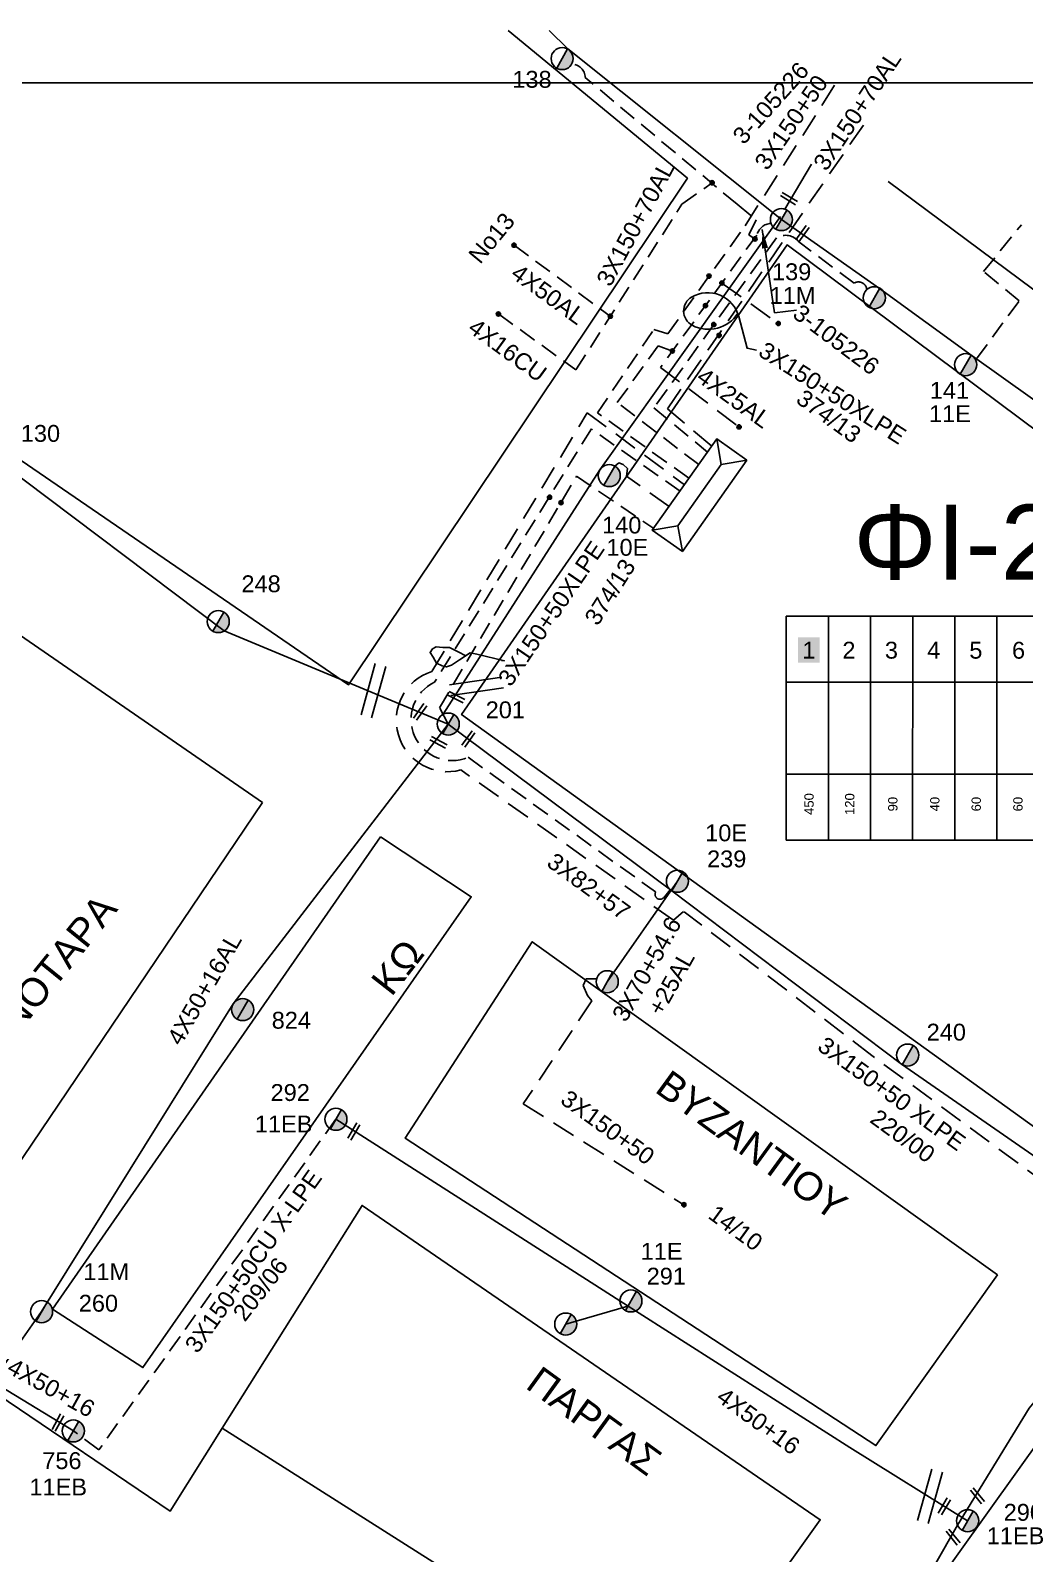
# Model space of a CAD drawing. Header units: millimetres. Extents: x 7453 to 9570, y 777 to 1872.
# Drawn here: x 8496.5 to 8602.7, y 1705.6 to 1868.2 of the extents above; entities that cross this region are included whole.
import ezdxf
from ezdxf.enums import TextEntityAlignment as Align

# ---------------------------------------------------------------- set-up
doc = ezdxf.new("R2010")
doc.units = ezdxf.units.MM
doc.linetypes.add('DASHED', pattern=[19.05, 12.7, -6.35])
for name, color, linetype in [('Άγνωστα', 7, 'Continuous'), ('Ασφαλειοκιβώτια Χ.Τ 9 αναχωρήσεων', 7, 'Continuous'), ('Γυμνά εναέρια ΧΤ και ΦΟΠ (3Φ)   4x50+16AL', 7, 'Continuous'), ('Επιγραφές - Σχήματα', 7, 'Continuous'), ('Καλώδια ΧΤ   3x150+50AL', 7, 'DASHED'), ('Καλώδια ΧΤ   3x150+50CU', 7, 'DASHED'), ('Καλώδια ΧΤ   3x150+70AL', 7, 'DASHED'), ('Καλώδια ΧΤ   3x150AL+50CU', 7, 'DASHED'), ('Καλώδια ΧΤ   3x150AL+50XLPE', 7, 'DASHED'), ('Μηχανική τομή', 7, 'Continuous'), ('Στύλος Ξύλινος', 7, 'Continuous'), ('Στύλος Ξύλινος @ 1', 7, 'Continuous'), ('Στύλος ΦΜ', 7, 'Continuous'), ('Στύλος ΦΜ @ 1', 7, 'Continuous'), ('Συνδέσεις', 7, 'Continuous'), ('Συνεστραμμένα ΧΤ   3x70+54.6+25 AL', 7, 'SYN_LINE'), ('Συνεστραμμένα ΧΤ   4x120+25 AL', 7, 'SYN_LINE'), ('Τομή', 7, 'Continuous'), ('Υποσταθμός πόλεως', 7, 'Continuous'), ('Υπόβαθρο ΔΕΗ', 7, 'Continuous'), ('Υπόγεια καλώδια Παροχών ΧΤ   .0225', 7, 'DASHED'), ('Υπόγεια καλώδια Παροχών ΧΤ   4x16CU', 7, 'DASHED'), ('Υπόγεια καλώδια Παροχών ΧΤ   4x50AL', 7, 'DASHED')]:
    doc.layers.add(name, color=color, linetype=linetype)
doc.styles.get("Standard").update_dxf_attribs({"font": 'ARIAL.TTF'})
doc.linetypes.add('SYN_LINE', pattern='A,0.5,-0.0001,["/\\/\\/\\/",Standard,S=0.1,R=0,X=0,Y=-0.05],-0.25', length=0.7501)
doc.dimstyles.new('ISO-25', dxfattribs={"dimtxt": 2.5, "dimasz": 2.5, "dimexe": 1.25, "dimexo": 0.625, "dimtad": 1, "dimtxsty": 'Standard', "dimcen": 2.5, "dimadec": 0, "dimazin": 0, "dimtfac": 1, "dimtmove": 0, "dimatfit": 3, "dimfxl": 1, "dimarcsym": 0})

# ---------------------------------------------------------------- blocks, each defined once
blk = doc.blocks.new('ΥΠΑΡΧΩΝ ΤΣΙΜΕΝΤΕΝΙΟΣ ΣΤΥΛΟΣ')
at = {"layer": 'Στύλος ΦΜ'}
blk.add_hatch(color=7, dxfattribs=at).paths.add_polyline_path([(-1.29, -2.28, 0.574793), (2.62, 0, 0.268822), (1.3, 2.27)])
at = {"layer": 'Στύλος ΦΜ', "color": 7}
blk.add_line((-1.29, -2.28), (1.3, 2.27), dxfattribs=at)
blk.add_circle((0, 0), 2.62, dxfattribs=at)
at = {"layer": 'Στύλος ΦΜ', "flags": 4}
for tag, p in [('ΑΡΙΘΜΟΣ', (-4.68, 8.05)), ('ΤΥΠΟΣ', (-4.91, 3.03))]:
    blk.add_attdef(tag, p, '', height=4, dxfattribs=at)
blk = doc.blocks.new('ΥΠΑΡΧΩΝ ΞΥΛΙΝΟΣ ΣΤΥΛΟΣ')
at = {"layer": 'Στύλος Ξύλινος'}
h = blk.add_hatch(color=7, dxfattribs=at)
h.paths.add_polyline_path([(-2.62, 0, 0.270008), (-1.29, -2.28), (1.3, 2.27, 0.576266)])
h.paths.add_polyline_path([(-1.29, -2.28, 0.574793), (2.62, 0, 0.268822), (1.3, 2.27)])
at = {"layer": 'Στύλος Ξύλινος', "color": 7}
blk.add_line((-1.29, -2.28), (1.3, 2.27), dxfattribs=at)
blk.add_circle((0, 0), 2.62, dxfattribs=at)
at = {"layer": 'Στύλος Ξύλινος', "flags": 4}
for tag, p in [('ΑΡΙΘΜΟΣ', (-4.91, 8.6)), ('ΤΥΠΟΣ', (-4.85, 3.39))]:
    blk.add_attdef(tag, p, '', height=4, dxfattribs=at)
blk = doc.blocks.new('ΥΠΟΣΤΑΘΜΟΣ ΠΟΛΕΩΣ')
at = {"layer": 'Υποσταθμός πόλεως', "linetype": 'Continuous', "ltscale": 40}
blk.add_lwpolyline([(-8.57, 2.82), (8.57, 2.82), (8.57, -2.82), (-8.57, -2.82)], close=True, dxfattribs=at)
for points in [[(-5.75, 0), (-8.57, 2.82)], [(5.75, 0), (8.57, 2.82)], [(-8.57, -2.82), (-5.75, 0)], [(-5.75, 0), (5.75, 0)], [(8.57, -2.82), (5.75, 0)]]:
    blk.add_lwpolyline(points, dxfattribs=at)
at = {"layer": 'Υποσταθμός πόλεως', "linetype": 'SYN_LINE', "ltscale": 40, "flags": 1}
for tag, p in [('ΜΕΤΑΣΧΗΜΑΤΙΣΜΟΣ', (10.6, 2.39)), ('ΙΣΧΥΣ', (10.58, -0.41)), ('ΑΡΙΘΜΟΣ', (10.7, -3.13))]:
    blk.add_attdef(tag, p, '', height=1.8, dxfattribs=at)
blk = doc.blocks.new('ΑΣΦΑΛΕΙΟΚΙΒΩΤΙΟ ΥΠΟΣΤΑΘΜΟΥ 9A ΑΝΑΧΩΡΗΣΕΩΝ')
at = {"layer": 'Ασφαλειοκιβώτια Χ.Τ 9 αναχωρήσεων', "ltscale": 40}
for p, q in [((0, 0), (0, 23.91)), ((4.5, 0), (4.5, 23.91)), ((9, 0), (9, 23.91)), ((13.5, 0), (13.5, 23.91)), ((18, 0), (18, 23.91)), ((22.5, 0), (22.5, 23.91)), ((27, 0), (27, 23.91)), ((31.5, 0), (31.5, 23.91)), ((36, 0), (36, 23.91)), ((0, 16.87), (40.5, 16.87)), ((0, 7.04), (40.5, 7.04))]:
    blk.add_line(p, q, dxfattribs=at)
at = {"layer": 'Ασφαλειοκιβώτια Χ.Τ 9 αναχωρήσεων'}
blk.add_lwpolyline([(40.5, 0), (40.5, 23.91), (0, 23.91), (0, 0)], close=True, dxfattribs=at)
for s, p in [('1', (1.71, 19.38)), ('2', (5.99, 19.38)), ('3', (10.53, 19.38)), ('4', (15.04, 19.38)), ('5', (19.55, 19.38)), ('6', (24.11, 19.38)), ('7', (28.24, 19.38)), ('8', (33.08, 19.38)), ('9', (37.43, 19.38))]:
    blk.add_text(s, height=1.8, dxfattribs=at).set_placement(p)
at = {"layer": 'Ασφαλειοκιβώτια Χ.Τ 9 αναχωρήσεων', "ltscale": 40}
for tag, height, rotation, p in [('ΟΝΟΜΑ', 2.5, 0.6514, (19.14, 25.35)), ('ΚΕΙΜΕΝΟ 1', 1, 90, (2.42, 3.84)), ('ΚΕΙΜΕΝΟ 2', 1, 90, (6.78, 3.84)), ('ΚΕΙΜΕΝΟ 3', 1, 90, (11.38, 3.84)), ('ΚΕΙΜΕΝΟ 4', 1, 90, (15.86, 3.84)), ('ΚΕΙΜΕΝΟ 5', 1, 90, (20.28, 3.84)), ('ΚΕΙΜΕΝΟ 6', 1, 90, (24.74, 3.84)), ('ΚΕΙΜΕΝΟ 7', 1, 90, (29.28, 3.84)), ('ΚΕΙΜΕΝΟ 8', 1, 90, (33.65, 3.84)), ('ΚΕΙΜΕΝΟ 9', 1, 90, (38.21, 3.84)), ('ΣΧ', 1, 0.6514, (20.24, -0.85))]:
    blk.add_attdef(tag, text='', height=height, rotation=rotation, dxfattribs=at).set_placement(p, align=Align.MIDDLE_CENTER)
blk = doc.blocks.new('ΜΗΧΑΝΙΚΗ ΤΟΜΗ')
at = {"layer": 'Μηχανική τομή', "ltscale": 40}
for p, q in [((-1.89, 0.78), (1.89, 0.78)), ((1.89, 0), (-1.89, 0))]:
    blk.add_line(p, q, dxfattribs=at)
blk = doc.blocks.new('_ΣΥΝΔΕΣΗ')
at = {"layer": 'Συνδέσεις', "linetype": 'SYN_LINE', "ltscale": 40}
blk.add_hatch(color=256, dxfattribs=at).paths.add_polyline_path([(0.5, -0.01, 1), (-0.5, -0.01, 1)])
at = {"layer": 'Συνδέσεις'}
blk.add_circle((0, -0.01), 0.5, dxfattribs=at)
blk = doc.blocks.new('ΤΟΜΗ')
at = {"layer": 'Τομή', "ltscale": 40}
for p, q in [((-5.68, 0), (5.68, 0)), ((5.68, -2.33), (-5.68, -2.33))]:
    blk.add_line(p, q, dxfattribs=at)

msp = doc.modelspace()

# ---------------------------------------------------------------- hatches: boundary and pattern name
at = {"layer": 'Ασφαλειοκιβώτια Χ.Τ 9 αναχωρήσεων'}
for color in [1, 133, 85, 27, 30, 6, 62]:
    msp.add_hatch(color=color, dxfattribs=at).paths.add_polyline_path([(8578.5, 1800.67), (8580.8, 1800.67), (8580.8, 1803.38), (8578.5, 1803.39)])

# ---------------------------------------------------------------- linework, layer by layer
at = {"layer": 'Άγνωστα', "color": 27, "linetype": 'SYN_LINE', "ltscale": 8}
msp.add_line((8560.32, 1731.98), (8553.67, 1730.05), dxfattribs=at)
at = {"layer": 'Άγνωστα', "color": 30, "linetype": 'SYN_LINE', "ltscale": 20}
msp.add_lwpolyline([(8576.71, 1848), (8553.88, 1866.23), (8551.89, 1868.18)], dxfattribs=at)
at = {"layer": 'Άγνωστα', "color": 173, "linetype": 'DASHED', "ltscale": 0.2}
msp.add_lwpolyline([(8569.28, 1823.82), (8564.53, 1827.8), (8585.51, 1858.16)], dxfattribs=at)
at = {"layer": 'Άγνωστα', "color": 133, "linetype": 'DASHED', "ltscale": 0.2}
msp.add_lwpolyline([(8570.35, 1841.23), (8576.37, 1836.91)], dxfattribs=at)
at = {"layer": 'Άγνωστα', "color": 30, "linetype": 'DASHED', "ltscale": 0.2}
msp.add_lwpolyline([(8564.72, 1817.36), (8560.15, 1820.59), (8560.26, 1821.41), (8559.82, 1821.85), (8559.33, 1822.04), (8558.9, 1821.68)], dxfattribs=at)
at = {"layer": 'Άγνωστα', "color": 6}
msp.add_lwpolyline([(8617.59, 1738.38), (8589.53, 1757.81), (8565.02, 1776.31), (8541.12, 1794.13)], dxfattribs=at)
at = {"layer": 'Άγνωστα', "color": 62}
msp.add_lwpolyline([(8590.77, 1700.23), (8595.52, 1708.59), (8603.17, 1721.08), (8617.59, 1738.38)], dxfattribs=at)
at = {"layer": 'Γυμνά εναέρια ΧΤ και ΦΟΠ (3Φ)   4x50+16AL', "color": 27}
for points in [[(8492.38, 1723.91), (8497.68, 1731.38), (8518.16, 1764.26), (8541.12, 1794.13)], [(8501.07, 1718.65), (8492.38, 1723.91), (8475.52, 1736.03), (8455.33, 1749.56), (8436.91, 1761.05), (8418.76, 1773.39)], [(8596.61, 1709.05), (8584.01, 1716.88), (8559.45, 1732.53), (8529.12, 1751.93)]]:
    msp.add_lwpolyline(points, dxfattribs=at)
at = {"layer": 'Επιγραφές - Σχήματα'}
msp.add_lwpolyline([(7491.72, 779.23), (9463.63, 779.23), (9463.63, 1862.62), (7491.72, 1862.62)], close=True, dxfattribs=at)
msp.add_lwpolyline([(8574.05, 1834.07), (8573.05, 1834.26), (8572.16, 1837.64, 0.496552), (8567.12, 1839.73, 0.587924), (8567.18, 1836.72, 0.38952), (8572.07, 1838, 4.146808)], format="xyb", dxfattribs=at)
at = {"layer": 'Επιγραφές - Σχήματα', "ltscale": 40}
msp.add_lwpolyline([(8546.8, 1800.91), (8547.12, 1800.89), (8544.18, 1801.59), (8543.46, 1801.72), (8542.33, 1801), (8541.48, 1800.41), (8540.93, 1800.24), (8540.47, 1800.33), (8539.85, 1800.65), (8539.5, 1801.28), (8539.18, 1801.77), (8539.45, 1802.16), (8539.82, 1802.39), (8540.55, 1802.31), (8541.27, 1802.3), (8542.19, 1801.83), (8542.99, 1801.42)], dxfattribs=at)
at = {"layer": 'Καλώδια ΧΤ   3x150+50AL', "color": 133, "linetype": 'Continuous'}
msp.add_lwpolyline([(8541.12, 1794.13), (8517.17, 1804.07), (8493.03, 1822.24), (8468.67, 1838.6), (8429.05, 1863.7)], dxfattribs=at)
at = {"layer": 'Καλώδια ΧΤ   3x150+50AL', "color": 85, "ltscale": 0.2}
msp.add_lwpolyline([(8572.84, 1847.35), (8582.49, 1862.48)], dxfattribs=at)
at = {"layer": 'Καλώδια ΧΤ   3x150+50AL', "color": 62, "ltscale": 0.2}
msp.add_lwpolyline([(8617.59, 1738.38), (8617.33, 1735.95), (8586.36, 1758.75), (8566.31, 1774.09)], dxfattribs=at)
at = {"layer": 'Καλώδια ΧΤ   3x150+50AL', "color": 6, "ltscale": 0.2}
msp.add_lwpolyline([(8556.97, 1766.94), (8555.87, 1766.93), (8555.53, 1766.22), (8555.99, 1765.16), (8556.46, 1764.56), (8549.13, 1753.56), (8566.29, 1742.79)], dxfattribs=at)
at = {"layer": 'Καλώδια ΧΤ   3x150+50CU', "color": 27, "ltscale": 0.15}
msp.add_lwpolyline([(8529.12, 1751.93), (8503.8, 1716.63), (8501.07, 1718.65)], dxfattribs=at)
at = {"layer": 'Καλώδια ΧΤ   3x150+70AL', "color": 133, "ltscale": 0.15}
msp.add_lwpolyline([(8571.97, 1849.65, -0.070089), (8571.97, 1849.65), (8555.74, 1863.17)], format="xyb", dxfattribs=at)
at = {"layer": 'Καλώδια ΧΤ   3x150+70AL', "color": 133, "linetype": 'Continuous', "ltscale": 0.15}
msp.add_lwpolyline([(8577.09, 1849.12), (8579.92, 1853.92), (8579.92, 1853.92)], dxfattribs=at)
at = {"layer": 'Καλώδια ΧΤ   3x150+70AL', "color": 133, "ltscale": 0.15}
for points in [[(8554.76, 1831.95), (8566.08, 1849.64), (8569.31, 1851.93)], [(8571.97, 1849.65), (8574.01, 1847.96), (8573.24, 1846.39), (8573.81, 1845.98)], [(8574.07, 1846.33), (8574.07, 1846.33), (8563.79, 1832.22)], [(8567.89, 1821.84), (8559.18, 1828.46), (8563.53, 1834.52), (8565.06, 1833.96)]]:
    msp.add_lwpolyline(points, dxfattribs=at)
at = {"layer": 'Καλώδια ΧΤ   3x150+70AL', "color": 30, "linetype": 'Continuous', "ltscale": 0.15}
msp.add_lwpolyline([(8540.57, 1795.17), (8557.32, 1821.29), (8576.6, 1848.34)], dxfattribs=at)
at = {"layer": 'Καλώδια ΧΤ   3x150+70AL', "color": 85, "ltscale": 0.15}
msp.add_lwpolyline([(8566.79, 1820.41), (8557.06, 1827.37), (8563.09, 1836.28), (8564.57, 1835.8), (8572.84, 1847.35)], dxfattribs=at)
at = {"layer": 'Καλώδια ΧΤ   3x150+70AL', "color": 1, "ltscale": 0.15}
msp.add_lwpolyline([(8584.47, 1841.21), (8578.59, 1845.62, 0.379975), (8576.2, 1846.06), (8563.09, 1827.9), (8568.82, 1823.17)], format="xyb", dxfattribs=at)
at = {"layer": 'Καλώδια ΧΤ   3x150+70AL', "color": 133, "linetype": 'DASHED', "ltscale": 0.2}
msp.add_lwpolyline([(8563.79, 1832.22), (8572.19, 1825.86)], dxfattribs=at)
at = {"layer": 'Καλώδια ΧΤ   3x150+70AL', "color": 62, "ltscale": 0.2}
msp.add_lwpolyline([(8542.47, 1789.23, -0.975008), (8539.36, 1799.74), (8555.96, 1827.37), (8566.37, 1819.68)], format="xyb", dxfattribs=at)
msp.add_lwpolyline([(8566.26, 1774.13), (8565.17, 1773.19), (8542.47, 1789.23)], dxfattribs=at)
at = {"layer": 'Καλώδια ΧΤ   3x150+70AL', "color": 133, "ltscale": 0.15}
for centre, radius, start, end in [((8554.27, 1863.14), 1.48, 1.3013, 88.2667), ((8575.76, 1845.87), 1.75, 95.4428, 164.7066)]:
    msp.add_arc(centre, radius, start, end, dxfattribs=at)
at = {"layer": 'Καλώδια ΧΤ   3x150+70AL', "color": 1, "ltscale": 0.15}
msp.add_arc((8584.95, 1840.46), 0.883, 2.5452, 122.559, dxfattribs=at)
at = {"layer": 'Καλώδια ΧΤ   3x150AL+50CU', "color": 6, "ltscale": 0.15}
msp.add_lwpolyline([(8543.24, 1790.58), (8563.27, 1776.2, 0.823903), (8564.1, 1775.55), (8564.84, 1776.44)], format="xyb", dxfattribs=at)
at = {"layer": 'Καλώδια ΧΤ   3x150AL+50XLPE', "color": 6, "ltscale": 0.15}
msp.add_lwpolyline([(8565.88, 1819.01), (8556.41, 1825.64), (8539.66, 1798.59, 0.979559), (8543.24, 1790.58)], format="xyb", dxfattribs=at)
at = {"layer": 'Καλώδια ΧΤ   3x150AL+50XLPE', "color": 27, "ltscale": 0.15}
msp.add_lwpolyline([(8541.12, 1794.13), (8540.2, 1795.88), (8554.82, 1820.6), (8562.99, 1815.08)], dxfattribs=at)
at = {"layer": 'Συνεστραμμένα ΧΤ   3x70+54.6+25 AL', "color": 6, "ltscale": 15}
msp.add_lwpolyline([(8565.6, 1777.34), (8558.1, 1766.61)], dxfattribs=at)
at = {"layer": 'Συνεστραμμένα ΧΤ   4x120+25 AL', "color": 1, "ltscale": 15}
msp.add_lwpolyline([(8653.93, 1791.43), (8623.14, 1814.92), (8597.09, 1833.47), (8587.19, 1840.65), (8576.71, 1848)], dxfattribs=at)
at = {"layer": 'Υπόβαθρο ΔΕΗ'}
for points in [[(8547.52, 1868.2), (8566.67, 1852.42), (8530.48, 1798.32), (8470.69, 1839.24), (8480.97, 1853.21)], [(8681.55, 1852.64), (8649.67, 1806.32), (8588.13, 1852.07)], [(8642.8, 1796.47), (8608.36, 1747.77), (8542.55, 1795.15), (8577.32, 1845.29), (8642.8, 1796.47)], [(8521.27, 1785.77), (8490.01, 1739.51), (8427.64, 1781.1), (8461.86, 1826.74), (8521.27, 1785.77)], [(8533.89, 1782.1), (8543.57, 1775.69), (8508.5, 1725.41), (8498.83, 1731.63), (8533.89, 1782.1)], [(8599.78, 1735.31), (8586.81, 1717.08), (8536.53, 1749.9), (8550.09, 1770.88), (8599.78, 1735.31)], [(8572.74, 1697.8), (8580.87, 1709.16), (8531.91, 1742.72), (8516.96, 1718.94), (8553.49, 1695.78), (8572.74, 1697.8)], [(8646.27, 1700.72), (8641.62, 1694.57), (8601.26, 1695.33), (8592.65, 1701.39), (8610.92, 1726.92), (8646.27, 1700.72)], [(8472.24, 1692.33), (8478.19, 1701.4), (8492.96, 1722.52), (8511.42, 1710.08), (8516.96, 1718.94)]]:
    msp.add_lwpolyline(points, dxfattribs=at)
for points in [[(8574.14, 1687.53), (8567.26, 1686.38), (8551.34, 1686.91), (8537.69, 1685.84), (8506.49, 1687.05), (8495.64, 1687.85), (8482.83, 1687.58), (8464.38, 1685.99), (8450.23, 1683.46), (8446.64, 1683.46), (8432.72, 1687.58), (8419.78, 1695.32), (8410.46, 1701.71), (8390.92, 1715.85), (8387.8, 1717.49), (8378.14, 1720.91), (8363.79, 1722.37), (8358.06, 1724.04), (8338.35, 1732.16), (8328.32, 1735.05), (8310.28, 1733.39), (8297.82, 1732.86), (8290.83, 1732.86)], [(8288.94, 1723.02), (8296.09, 1725.39), (8305.02, 1726.65), (8312.67, 1726.92), (8326.39, 1724.06), (8330.92, 1723.79), (8344.73, 1719.52), (8350.02, 1717.39), (8359.9, 1713.47), (8371.05, 1712.79), (8380.71, 1710.33), (8393.25, 1700.78), (8403.1, 1693.41), (8405.7, 1692.26), (8414.25, 1689.13), (8418.91, 1685.6), (8429.83, 1681.21), (8436.89, 1676.81), (8452.16, 1672.28), (8467.68, 1670.21), (8474.62, 1670.15), (8481.48, 1673.74), (8489.54, 1674.21), (8492.53, 1674.94), (8507.49, 1673.61), (8513.08, 1674.94), (8529.6, 1674.94), (8540.52, 1674.41), (8552.81, 1674.81), (8560.53, 1673.87), (8571.46, 1670.7)]]:
    msp.add_spline(points, degree=3, dxfattribs=at)
at = {"layer": 'Υπόγεια καλώδια Παροχών ΧΤ   .0225', "color": 1, "ltscale": 0.15}
msp.add_lwpolyline([(8597.55, 1833.14), (8602.12, 1839.33), (8598.3, 1842.45), (8602.35, 1847.45)], dxfattribs=at)
at = {"layer": 'Υπόγεια καλώδια Παροχών ΧΤ   4x16CU', "color": 133, "ltscale": 0.15}
msp.add_lwpolyline([(8546.48, 1837.92), (8554.76, 1831.95)], dxfattribs=at)
at = {"layer": 'Υπόγεια καλώδια Παροχών ΧΤ   4x50AL', "color": 133, "ltscale": 0.15}
msp.add_lwpolyline([(8548.15, 1845.27), (8558.43, 1837.68)], dxfattribs=at)

# ---------------------------------------------------------------- block references
at = {"layer": 'Ασφαλειοκιβώτια Χ.Τ 9 αναχωρήσεων'}
ref = msp.add_blockref('ΑΣΦΑΛΕΙΟΚΙΒΩΤΙΟ ΥΠΟΣΤΑΘΜΟΥ 9A ΑΝΑΧΩΡΗΣΕΩΝ', (8577.23, 1781.74), dxfattribs=dict(at, rotation=359.9805612817833))
ref.add_attrib('ΚΕΙΜΕΝΟ 9', '-', dxfattribs={"ltscale": 40, "height": 1, "rotation": 89.9806}).set_placement((8615.45, 1785.57), align=Align.MIDDLE_CENTER)
ref.add_attrib('ΚΕΙΜΕΝΟ 8', '80', dxfattribs={"ltscale": 40, "height": 1, "rotation": 89.9806}).set_placement((8610.88, 1785.57), align=Align.MIDDLE_CENTER)
ref.add_attrib('ΚΕΙΜΕΝΟ 7', '100', dxfattribs={"ltscale": 40, "height": 1, "rotation": 89.9806}).set_placement((8606.52, 1785.58), align=Align.MIDDLE_CENTER)
ref.add_attrib('ΚΕΙΜΕΝΟ 6', '60', dxfattribs={"ltscale": 40, "height": 1, "rotation": 89.9806}).set_placement((8601.98, 1785.58), align=Align.MIDDLE_CENTER)
ref.add_attrib('ΚΕΙΜΕΝΟ 5', '60', dxfattribs={"ltscale": 40, "height": 1, "rotation": 89.9806}).set_placement((8597.52, 1785.58), align=Align.MIDDLE_CENTER)
ref.add_attrib('ΚΕΙΜΕΝΟ 4', '40', dxfattribs={"ltscale": 40, "height": 1, "rotation": 89.9806}).set_placement((8593.1, 1785.58), align=Align.MIDDLE_CENTER)
ref.add_attrib('ΚΕΙΜΕΝΟ 3', '90', dxfattribs={"ltscale": 40, "height": 1, "rotation": 89.9806}).set_placement((8588.61, 1785.58), align=Align.MIDDLE_CENTER)
ref.add_attrib('ΚΕΙΜΕΝΟ 1', '450', dxfattribs={"ltscale": 40, "height": 1, "rotation": 89.9806}).set_placement((8579.66, 1785.59), align=Align.MIDDLE_CENTER)
ref.add_attrib('ΚΕΙΜΕΝΟ 2', '120', dxfattribs={"ltscale": 40, "height": 1, "rotation": 89.9806}).set_placement((8584.01, 1785.58), align=Align.MIDDLE_CENTER)
at = {"layer": 'Μηχανική τομή'}
for p, xscale, yscale, zscale, rotation in [((8577.62, 1850.41), 0.4999999999999187, 0.4999999999999187, 0.4999999999999187, 148.9768668986365), ((8578.82, 1846.61), 0.4999999999998046, 0.4999999999998046, 0.4999999999998046, 234.3662740213535), ((8542.04, 1797.18), 0.4999999999998184, 0.4999999999998184, 0.4999999999998184, 152.6636401709752), ((8537.95, 1795.54), 0.4999999999998046, 0.4999999999998046, 0.4999999999998046, 234.3662740213535), ((8540.17, 1792.35), 0.4999999999998689, 0.4999999999998689, 0.4999999999998689, 152.6636401709782), ((8543.11, 1792.65), 0.4999999999998046, 0.4999999999998046, 0.4999999999998046, 234.3662740213535), ((8531.2, 1750.52), 0.4999999999998834, 0.4999999999998834, 0.4999999999998834, 59.34784312110624), ((8499.59, 1719.44), 0.4999999999998989, 0.4999999999998989, 0.4999999999998989, 60.89551144334094), ((8594.29, 1710.49), 0.4999999999998689, 0.4999999999998689, 0.4999999999998689, 59.34784312110904), ((8597.8, 1711.83), 0.4999999999998257, 0.4999999999998257, 0.4999999999998257, 128.7835310588512), ((8595.2, 1707.43), 0.4999999999998257, 0.4999999999998257, 0.4999999999998257, 128.7835310588512)]:
    msp.add_blockref('ΜΗΧΑΝΙΚΗ ΤΟΜΗ', p, dxfattribs=dict(at, xscale=xscale, yscale=yscale, zscale=zscale, rotation=rotation))
at = {"layer": 'Στύλος Ξύλινος @ 1', "ltscale": 40}
ref = msp.add_blockref('ΥΠΑΡΧΩΝ ΞΥΛΙΝΟΣ ΣΤΥΛΟΣ', (8519.16, 1763.64), dxfattribs=dict(at, xscale=0.4499999999998181, yscale=0.4499999999998181, zscale=0.4499999999998181))
ref.add_attrib('ΑΡΙΘΜΟΣ', '824', (8522.26, 1761.6), dxfattribs={"layer": 'Στύλος Ξύλινος', "height": 1.8, "flags": 4})
at = {"layer": 'Στύλος ΦΜ @ 1', "ltscale": 40}
ref = msp.add_blockref('ΥΠΑΡΧΩΝ ΤΣΙΜΕΝΤΕΝΙΟΣ ΣΤΥΛΟΣ', (8553.29, 1865.2), dxfattribs=dict(at, xscale=0.4499999999998181, yscale=0.4499999999998181, zscale=0.4499999999998181))
ref.add_attrib('ΑΡΙΘΜΟΣ', '138', (8547.97, 1862.08), dxfattribs={"layer": 'Στύλος ΦΜ', "height": 1.8, "flags": 4})
ref = msp.add_blockref('ΥΠΑΡΧΩΝ ΤΣΙΜΕΝΤΕΝΙΟΣ ΣΤΥΛΟΣ', (8576.71, 1848), dxfattribs=dict(at, xscale=0.4499999999998181, yscale=0.4499999999998181, zscale=0.4499999999998181))
ref.add_attrib('ΤΥΠΟΣ', '11Μ', (8575.46, 1839), dxfattribs={"layer": 'Στύλος ΦΜ', "height": 1.8, "flags": 4})
ref.add_attrib('ΑΡΙΘΜΟΣ', '139', (8575.71, 1841.53), dxfattribs={"layer": 'Στύλος ΦΜ', "height": 1.8, "flags": 4})
at = {"layer": 'Στύλος ΦΜ @ 1', "ltscale": 40, "xscale": 0.4499999999998181, "yscale": 0.4499999999998181, "zscale": 0.4499999999998181}
for p in [(8586.64, 1839.65), (8558.1, 1766.61), (8553.67, 1730.05)]:
    msp.add_blockref('ΥΠΑΡΧΩΝ ΤΣΙΜΕΝΤΕΝΙΟΣ ΣΤΥΛΟΣ', p, dxfattribs=at)
at = {"layer": 'Στύλος ΦΜ @ 1', "ltscale": 40}
ref = msp.add_blockref('ΥΠΑΡΧΩΝ ΤΣΙΜΕΝΤΕΝΙΟΣ ΣΤΥΛΟΣ', (8596.4, 1832.51), dxfattribs=dict(at, xscale=0.4499999999998181, yscale=0.4499999999998181, zscale=0.4499999999998181))
ref.add_attrib('ΤΥΠΟΣ', '11Ε', (8592.48, 1826.37), dxfattribs={"layer": 'Στύλος ΦΜ', "height": 1.8, "flags": 4})
ref.add_attrib('ΑΡΙΘΜΟΣ', '141', (8592.57, 1828.87), dxfattribs={"layer": 'Στύλος ΦΜ', "height": 1.8, "flags": 4})
ref = msp.add_blockref('ΥΠΑΡΧΩΝ ΤΣΙΜΕΝΤΕΝΙΟΣ ΣΤΥΛΟΣ', (8493.03, 1822.24), dxfattribs=dict(at, xscale=0.4499999999998181, yscale=0.4499999999998181, zscale=0.4499999999998181))
ref.add_attrib('ΑΡΙΘΜΟΣ', '130', (8495.46, 1824.27), dxfattribs={"layer": 'Στύλος ΦΜ', "height": 1.8, "flags": 4})
ref = msp.add_blockref('ΥΠΑΡΧΩΝ ΤΣΙΜΕΝΤΕΝΙΟΣ ΣΤΥΛΟΣ', (8558.32, 1820.66), dxfattribs=dict(at, xscale=0.4499999999998181, yscale=0.4499999999998181, zscale=0.4499999999998181))
ref.add_attrib('ΤΥΠΟΣ', '10Ε', (8558.02, 1812.1), dxfattribs={"layer": 'Στύλος ΦΜ', "height": 1.8, "flags": 4})
ref.add_attrib('ΑΡΙΘΜΟΣ', '140', (8557.56, 1814.48), dxfattribs={"layer": 'Στύλος ΦΜ', "height": 1.8, "flags": 4})
ref = msp.add_blockref('ΥΠΑΡΧΩΝ ΤΣΙΜΕΝΤΕΝΙΟΣ ΣΤΥΛΟΣ', (8516.55, 1805.07), dxfattribs=dict(at, xscale=0.4499999999998181, yscale=0.4499999999998181, zscale=0.4499999999998181))
ref.add_attrib('ΑΡΙΘΜΟΣ', '248', (8519.03, 1808.21), dxfattribs={"layer": 'Στύλος ΦΜ', "height": 1.8, "flags": 4})
ref = msp.add_blockref('ΥΠΑΡΧΩΝ ΤΣΙΜΕΝΤΕΝΙΟΣ ΣΤΥΛΟΣ', (8541.12, 1794.13), dxfattribs=dict(at, xscale=0.4499999999998181, yscale=0.4499999999998181, zscale=0.4499999999998181))
ref.add_attrib('ΑΡΙΘΜΟΣ', '201', (8545.12, 1794.75), dxfattribs={"layer": 'Στύλος ΦΜ', "height": 1.8, "flags": 4})
ref = msp.add_blockref('ΥΠΑΡΧΩΝ ΤΣΙΜΕΝΤΕΝΙΟΣ ΣΤΥΛΟΣ', (8565.6, 1777.34), dxfattribs=dict(at, xscale=0.4499999999998181, yscale=0.4499999999998181, zscale=0.4499999999998181))
ref.add_attrib('ΤΥΠΟΣ', '10Ε', (8568.57, 1781.61), dxfattribs={"layer": 'Στύλος ΦΜ', "height": 1.8, "flags": 4})
ref.add_attrib('ΑΡΙΘΜΟΣ', '239', (8568.77, 1778.83), dxfattribs={"layer": 'Στύλος ΦΜ', "height": 1.8, "flags": 4})
ref = msp.add_blockref('ΥΠΑΡΧΩΝ ΤΣΙΜΕΝΤΕΝΙΟΣ ΣΤΥΛΟΣ', (8590.2, 1758.78), dxfattribs=dict(at, xscale=0.4499999999998181, yscale=0.4499999999998181, zscale=0.4499999999998181))
ref.add_attrib('ΑΡΙΘΜΟΣ', '240', (8592.23, 1760.33), dxfattribs={"layer": 'Στύλος ΦΜ', "height": 1.8, "flags": 4})
ref = msp.add_blockref('ΥΠΑΡΧΩΝ ΤΣΙΜΕΝΤΕΝΙΟΣ ΣΤΥΛΟΣ', (8529.12, 1751.93), dxfattribs=dict(at, xscale=0.4499999999998181, yscale=0.4499999999998181, zscale=0.4499999999998181))
ref.add_attrib('ΤΥΠΟΣ', '11ΕΒ', (8520.46, 1750.52), dxfattribs={"layer": 'Στύλος ΦΜ', "height": 1.8, "flags": 4})
ref.add_attrib('ΑΡΙΘΜΟΣ', '292', (8522.14, 1753.88), dxfattribs={"layer": 'Στύλος ΦΜ', "height": 1.8, "flags": 4})
ref = msp.add_blockref('ΥΠΑΡΧΩΝ ΤΣΙΜΕΝΤΕΝΙΟΣ ΣΤΥΛΟΣ', (8560.63, 1732.53), dxfattribs=dict(at, xscale=0.4499999999998181, yscale=0.4499999999998181, zscale=0.4499999999998181))
ref.add_attrib('ΤΥΠΟΣ', '11Ε', (8561.68, 1736.93), dxfattribs={"layer": 'Στύλος ΦΜ', "height": 1.8, "flags": 4})
ref.add_attrib('ΑΡΙΘΜΟΣ', '291', (8562.32, 1734.27), dxfattribs={"layer": 'Στύλος ΦΜ', "height": 1.8, "flags": 4})
ref = msp.add_blockref('ΥΠΑΡΧΩΝ ΤΣΙΜΕΝΤΕΝΙΟΣ ΣΤΥΛΟΣ', (8497.68, 1731.38), dxfattribs=dict(at, xscale=0.4499999999998181, yscale=0.4499999999998181, zscale=0.4499999999998181))
ref.add_attrib('ΤΥΠΟΣ', '11Μ', (8502.14, 1734.75), dxfattribs={"layer": 'Στύλος ΦΜ', "height": 1.8, "flags": 4})
ref.add_attrib('ΑΡΙΘΜΟΣ', '260', (8501.65, 1731.38), dxfattribs={"layer": 'Στύλος ΦΜ', "height": 1.8, "flags": 4})
ref = msp.add_blockref('ΥΠΑΡΧΩΝ ΤΣΙΜΕΝΤΕΝΙΟΣ ΣΤΥΛΟΣ', (8501.07, 1718.65), dxfattribs=dict(at, xscale=0.4499999999998181, yscale=0.4499999999998181, zscale=0.4499999999998181))
ref.add_attrib('ΤΥΠΟΣ', '11ΕΒ', (8496.38, 1711.76), dxfattribs={"layer": 'Στύλος ΦΜ', "height": 1.8, "flags": 4})
ref.add_attrib('ΑΡΙΘΜΟΣ', '756', (8497.75, 1714.57), dxfattribs={"layer": 'Στύλος ΦΜ', "height": 1.8, "flags": 4})
ref = msp.add_blockref('ΥΠΑΡΧΩΝ ΤΣΙΜΕΝΤΕΝΙΟΣ ΣΤΥΛΟΣ', (8596.61, 1709.05), dxfattribs=dict(at, xscale=0.4499999999998181, yscale=0.4499999999998181, zscale=0.4499999999998181))
ref.add_attrib('ΤΥΠΟΣ', '11ΕΒ', (8598.65, 1706.55), dxfattribs={"layer": 'Στύλος ΦΜ', "height": 1.8, "flags": 4})
ref.add_attrib('ΑΡΙΘΜΟΣ', '290', (8600.46, 1709.05), dxfattribs={"layer": 'Στύλος ΦΜ', "height": 1.8, "flags": 4})
at = {"layer": 'Συνδέσεις', "xscale": 0.4499999999998181, "yscale": 0.4499999999998181, "zscale": 0.4499999999998181}
for p in [(8569.31, 1851.94), (8573.88, 1845.94), (8548.15, 1845.27), (8568.98, 1841.97), (8570.35, 1841.23), (8546.48, 1837.92), (8568.6, 1838.82), (8558.43, 1837.69), (8569.49, 1836.8), (8576.37, 1836.91), (8570.06, 1835.63), (8565.06, 1833.97), (8572.19, 1825.87), (8551.94, 1818.36), (8553.17, 1817.78), (8566.29, 1742.8)]:
    msp.add_blockref('_ΣΥΝΔΕΣΗ', p, dxfattribs=at)
at = {"layer": 'Τομή'}
for p, xscale, yscale, zscale, rotation in [((8533.69, 1797.54), 0.4999999999998629, 0.4999999999998629, 0.4999999999998629, 254.4246039707517), ((8544.22, 1797.58), 0.4999999999998476, 0.4999999999998476, 0.4999999999998476, 188.3219209342916), ((8593.15, 1711.51), 0.4999999999998629, 0.4999999999998629, 0.4999999999998629, 254.4246039707517)]:
    msp.add_blockref('ΤΟΜΗ', p, dxfattribs=dict(at, xscale=xscale, yscale=yscale, zscale=zscale, rotation=rotation))
at = {"layer": 'Υποσταθμός πόλεως', "xscale": 0.6969861025378603, "yscale": 0.6969861025378603, "zscale": 0.6969861025378603, "rotation": 234.7591967182343}
msp.add_blockref('ΥΠΟΣΤΑΘΜΟΣ ΠΟΛΕΩΣ', (8567.97, 1818.57), dxfattribs=at)

# ---------------------------------------------------------------- texts
at = {"layer": 'Άγνωστα', "char_height": 1.8, "width": 11.8763, "attachment_point": 1}
for s, insert, rotation in [('4X25AL ', (8568.56, 1832.32), 323.9752), ('374/13 ', (8579.2, 1830), 323.9752), ('374/13 ', (8555.57, 1805.48), 57.5287), ('3X82+57', (8552.57, 1780.51), 323.9752)]:
    msp.add_mtext(s, dxfattribs=dict(at, insert=insert, rotation=rotation))
at = {"layer": 'Γυμνά εναέρια ΧΤ και ΦΟΠ (3Φ)   4x50+16AL', "char_height": 1.8, "attachment_point": 1}
for s, insert, width, rotation in [('4X50+16AL', (8510.99, 1760.57), 34.9838, 60.0878), ('4X50+16', (8494.72, 1726.51), 11.8763, 330.9519), ('4X50+16', (8570.7, 1723.41), 11.8763, 323.9752)]:
    msp.add_mtext(s, dxfattribs=dict(at, insert=insert, width=width, rotation=rotation))
at = {"layer": 'Επιγραφές - Σχήματα', "attachment_point": 1}
for s, insert, char_height, width, rotation in [('3-105226', (8571.35, 1857.11), 1.8, 11.8763, 48.1002), ('No13', (8543.14, 1844.3), 1.8, 11.8763, 50.3324), ('3-105226', (8578.86, 1839.1), 1.8, 11.8763, 323.2392), ('NOTAPA', (8492.75, 1762.84), 3, 11.8763, 51.0418), ('KΩ', (8532.69, 1766.77), 3, 11.8763, 51.9954), ('BYZANTIOY', (8564.82, 1757.35), 3, 20.9093, 323.9752), ('220/00', (8587.1, 1753.14), 1.8, 11.8763, 323.9752), ('14/10', (8569.82, 1742.9), 1.8, 11.8763, 323.9752), ('209/06', (8517.97, 1731.31), 1.8, 11.8763, 51.9954), ('\\pt18;ΠAPΓAΣ', (8551.01, 1725.72), 3, 11.8763, 323.9752)]:
    msp.add_mtext(s, dxfattribs=dict(at, insert=insert, char_height=char_height, width=width, rotation=rotation))
at = {"layer": 'Επιγραφές - Σχήματα', "insert": (8584.39, 1817.56), "char_height": 8, "width": 8.7202, "attachment_point": 1}
msp.add_mtext('ΦΙ-21', dxfattribs=at)
at = {"layer": 'Καλώδια ΧΤ   3x150+50AL', "char_height": 1.8, "attachment_point": 1}
for s, insert, width, rotation in [('3X150+50', (8573.72, 1854.17), 11.8763, 55.2139), ('3X150+50 XLPE', (8581.49, 1760.88), 22.1644, 323.9752), ('3X150+50', (8554.03, 1755.18), 11.8763, 323.9752)]:
    msp.add_mtext(s, dxfattribs=dict(at, insert=insert, width=width, rotation=rotation))
at = {"layer": 'Καλώδια ΧΤ   3x150+50CU', "insert": (8512.86, 1727.86), "char_height": 1.8, "width": 33.3607, "attachment_point": 1, "rotation": 54.5858}
msp.add_mtext('3X150+50CU X-LPE', dxfattribs=at)
at = {"layer": 'Καλώδια ΧΤ   3x150+70AL', "char_height": 1.8, "width": 11.8763, "attachment_point": 1}
for s, insert, rotation in [('3X150+70AL', (8580, 1854.07), 56.2493), ('3X150+70AL', (8556.86, 1841.57), 61.776), ('3X150+50XLPE', (8575.08, 1835.07), 327.5374), ('3X150+50XLPE', (8546.31, 1799.02), 55.7249)]:
    msp.add_mtext(s, dxfattribs=dict(at, insert=insert, rotation=rotation))
at = {"layer": 'Συνεστραμμένα ΧΤ   3x70+54.6+25 AL', "insert": (8557.5, 1761.24), "char_height": 1.8, "width": 16.2172, "attachment_point": 1, "rotation": 60.6136}
msp.add_mtext('\\pi2.1014;3X70+54.6\\P\\pi4.5528;+25AL', dxfattribs=at)
at = {"layer": 'Υπόγεια καλώδια Παροχών ΧΤ   4x16CU', "insert": (8544.15, 1837.58), "char_height": 1.8, "width": 11.8763, "attachment_point": 1, "rotation": 323.9752}
msp.add_mtext('4X16CU', dxfattribs=at)
at = {"layer": 'Υπόγεια καλώδια Παροχών ΧΤ   4x50AL', "insert": (8548.73, 1843.38), "char_height": 1.8, "width": 11.8763, "attachment_point": 1, "rotation": 323.9752}
msp.add_mtext('4X50AL ', dxfattribs=at)

# ---------------------------------------------------------------- leaders
at = {"layer": 'Επιγραφές - Σχήματα'}
msp.add_leader([(8574.67, 1846.93), (8575.98, 1838.05), (8578.32, 1838.33)], dimstyle='ISO-25', override={"dimasz": 2, "dimgap": 0.625, "dimtad": 0}, dxfattribs=at)

doc.saveas('drawing.dxf')
